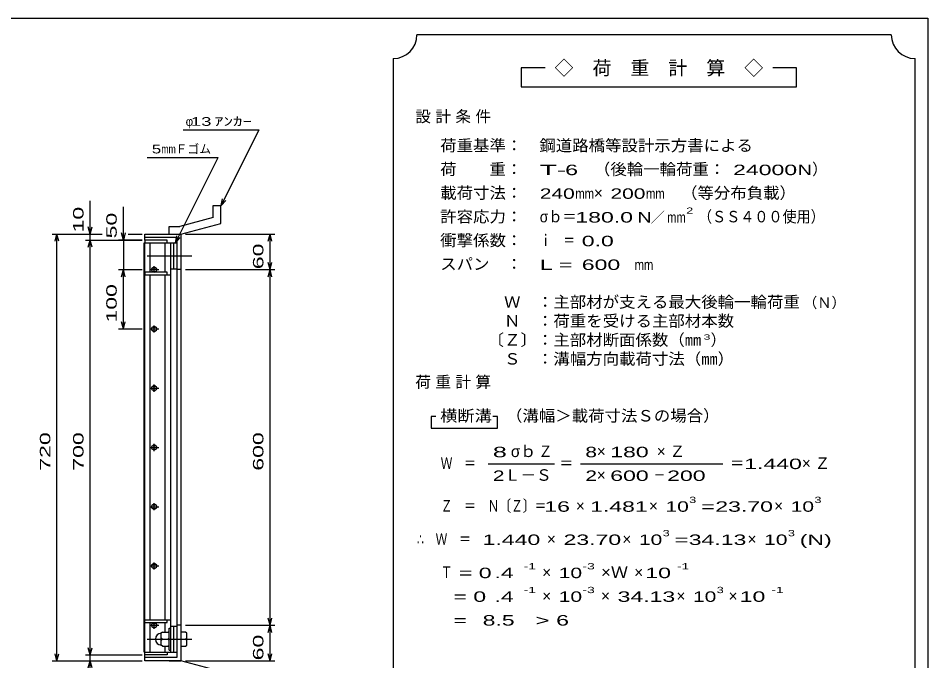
# Model space of a CAD drawing. Units: millimetres, scale not verified. Extents: x -1456 to 1385, y -1026 to 843.
# Drawn here: x -149 to 1385, y -242 to 843 of the extents above; entities that cross this region are included whole.
import ezdxf
from ezdxf.enums import TextEntityAlignment as Align

# ---------------------------------------------------------------- set-up
doc = ezdxf.new("R2010")
doc.units = ezdxf.units.MM
doc.header["$LTSCALE"] = 8
doc.linetypes.add('CHAIN', pattern=[18.5, 12, -1.5, 3.5, -1.5])
for name, color, linetype, lineweight in [('0_2', 150, 'Continuous', 25), ('16', 3, 'Continuous', 25), ('19', 6, 'Continuous', 25), ('22', 4, 'Continuous', 25), ('24', 2, 'Continuous', 25)]:
    doc.layers.add(name, color=color, linetype=linetype, lineweight=lineweight)
doc.styles.add('ベクトル', font='')
doc.styles.get('ベクトル').set_extended_font_data('ベクトル')

msp = doc.modelspace()

# ---------------------------------------------------------------- linework, layer by layer
at = {"layer": '0_2'}
for p, q in [((-1383.2, 842.8), (1384.8, 842.8)), ((1384.8, 842.8), (1384.8, -917.2))]:
    msp.add_line(p, q, dxfattribs=at)
at = {"layer": '16'}
for p, q in [((63.3, -227), (63.3, 464)), ((63.3, 464), (64, 464)), ((102, 468.5), (64, 468.5)), ((64, 468.5), (64, 464)), ((64, 464), (102, 464)), ((64, -227), (64, 464)), ((64, 464), (108, 464)), ((73.5, 414), (73.5, 464)), ((98.5, 414), (98.5, 464)), ((102, 464), (102, 468.5)), ((108, -227), (108, 464)), ((108, 464), (113, 464)), ((113, 420), (113, 464)), ((113, 464), (119, 464)), ((119, 420), (119, 464)), ((72, 418.5), (88, 418.5)), ((78, 421.5), (82, 421.5)), ((78, 415.5), (82, 415.5)), ((80, 414), (80, 424.5)), ((108, 420), (113, 420)), ((113, 420), (119, 420)), ((64, 414), (64, 409.5)), ((102, 414), (64, 414)), ((64, 409.5), (108, 409.5)), ((73.5, -172.5), (73.5, 409.5)), ((98.5, -172.5), (98.5, 409.5)), ((102, 409.5), (102, 414)), ((80, 312.5), (80, 324.5)), ((72, 318.5), (88, 318.5)), ((78, 321.5), (82, 321.5)), ((78, 315.5), (82, 315.5)), ((72, 218.5), (88, 218.5)), ((78, 221.5), (82, 221.5)), ((78, 215.5), (82, 215.5)), ((80, 212.5), (80, 224.5)), ((80, 112.5), (80, 124.5)), ((72, 118.5), (88, 118.5)), ((78, 121.5), (82, 121.5)), ((78, 115.5), (82, 115.5)), ((72, 18.5), (88, 18.5)), ((78, 21.5), (82, 21.5)), ((78, 15.5), (82, 15.5)), ((80, 12.5), (80, 24.5)), ((80, -87.5), (80, -75.5)), ((72, -81.5), (88, -81.5)), ((78, -78.5), (82, -78.5)), ((78, -84.5), (82, -84.5)), ((64, -177), (64, -172.5)), ((64, -172.5), (108, -172.5)), ((64, -177), (102, -177)), ((72, -181.5), (88, -181.5)), ((73.5, -227), (73.5, -177)), ((78, -178.5), (82, -178.5)), ((80, -187.5), (80, -177)), ((98.5, -192), (98.5, -177)), ((102, -177), (102, -172.5)), ((108, -183), (113, -183)), ((113, -227), (113, -183)), ((113, -183), (119, -183)), ((119, -227), (119, -183)), ((78, -184.5), (82, -184.5)), ((94, -193), (92, -195)), ((92, -215), (92, -195)), ((94, -193), (103, -193)), ((105, -195), (103, -193)), ((105, -223.5), (105, -186.5)), ((105, -186.5), (108, -186.5)), ((108, -223.5), (108, -186.5)), ((94, -205), (92, -203)), ((94, -205), (92, -207)), ((94, -205), (103, -205)), ((103, -205), (105, -203)), ((105, -207), (103, -205)), ((63.3, -227), (64, -227)), ((64, -227), (102, -227)), ((64, -231.5), (64, -227)), ((64, -227), (108, -227)), ((94, -217), (92, -215)), ((94, -217), (103, -217)), ((98.5, -227), (98.5, -218)), ((102, -227), (102, -231.5)), ((103, -217), (105, -215)), ((105, -223.5), (108, -223.5)), ((108, -227), (113, -227)), ((113, -227), (119, -227)), ((102, -231.5), (64, -231.5))]:
    msp.add_line(p, q, dxfattribs=at)
at = {"layer": '16', "linetype": 'CHAIN'}
for p, q in [((68.4, 442), (143.4, 442)), ((68.4, -205), (143.4, -205))]:
    msp.add_line(p, q, dxfattribs=at)
at = {"layer": '16'}
for centre, radius, start, end in [((78, 418.5), 3, 90, 270), ((80, 418.5), 4, 46.6, 133.4), ((80, 418.5), 4, 226.6, 313.4), ((82, 418.5), 3, 270, 90), ((80, 318.5), 4, 46.6, 133.4), ((78, 318.5), 3, 90, 270), ((80, 318.5), 4, 226.6, 313.4), ((82, 318.5), 3, 270, 90), ((78, 218.5), 3, 90, 270), ((80, 218.5), 4, 46.6, 133.4), ((80, 218.5), 4, 226.6, 313.4), ((82, 218.5), 3, 270, 90), ((78, 118.5), 3, 90, 270), ((80, 118.5), 4, 46.6, 133.4), ((80, 118.5), 4, 226.6, 313.4), ((82, 118.5), 3, 270, 90), ((78, 18.5), 3, 90, 270), ((80, 18.5), 4, 46.6, 133.4), ((80, 18.5), 4, 226.6, 313.4), ((82, 18.5), 3, 270, 90), ((78, -81.5), 3, 90, 270), ((80, -81.5), 4, 46.6, 133.4), ((80, -81.5), 4, 226.6, 313.4), ((82, -81.5), 3, 270, 90), ((78, -181.5), 3, 90, 270), ((80, -181.5), 4, 46.6, 133.4), ((82, -181.5), 3, 270, 90), ((80, -181.5), 4, 226.6, 313.4), ((92, -205), 10, 90, 270)]:
    msp.add_arc(centre, radius, start, end, dxfattribs=at)
at = {"layer": '19'}
for p, q in [((179.6, 526.6), (192.6, 526.6)), ((179.6, 506.6), (179.6, 526.6)), ((192.6, 496.6), (192.6, 526.6)), ((179.6, 506.6), (123.3, 491.5)), ((105, 491.5), (123.3, 491.5)), ((105, 478.5), (105, 491.5)), ((125, 478.5), (192.6, 496.6)), ((64, 468.5), (64, 478.5)), ((64, 478.5), (125, 478.5)), ((105, 478.5), (125, 478.5)), ((125, 478.5), (125, -241.5)), ((119, 472.5), (64, 472.5)), ((119, -235.5), (119, 472.5)), ((125, 418.5), (119, 418.5)), ((125, -181.5), (119, -181.5)), ((133, -193), (125, -193)), ((125, -193), (125, -217)), ((135, -195), (133, -193)), ((135, -215), (135, -195)), ((125, -205), (133, -205)), ((135, -203), (133, -205)), ((133, -205), (135, -207)), ((125, -217), (133, -217)), ((133, -217), (135, -215)), ((64, -241.5), (64, -231.5)), ((64, -235.5), (119, -235.5)), ((125, -241.5), (64, -241.5)), ((105, -241.5), (125, -241.5)), ((192.6, -259.6), (125, -241.5))]:
    msp.add_line(p, q, dxfattribs=at)
at = {"layer": '22'}
for p, q in [((129, 654.5), (257, 654.5)), ((193, 526.5), (257, 654.5)), ((68, 608), (188, 608)), ((116, 464), (188, 608)), ((193, 526.5), (195.4, 538.2)), ((-28, 478.5), (-28, 534.5)), ((28, 468.5), (28, 524.5)), ((193, 526.5), (201, 535.3)), ((-92, 478.5), (-8, 478.5)), ((-87.2, 466.5), (-84, 478.5)), ((-80.8, 466.5), (-84, 478.5)), ((-84, -241.5), (-84, 478.5)), ((-36, 478.5), (-8, 478.5)), ((-28, 478.5), (-31.2, 490.5)), ((-28, 478.5), (-24.8, 490.5)), ((-28, 468.5), (-28, 478.5)), ((28, 468.5), (24.8, 480.5)), ((31.2, 480.5), (28, 468.5)), ((36, 478.5), (60, 478.5)), ((36, 478.5), (60, 478.5)), ((116, 464), (118.4, 475.7)), ((133, 478.5), (283.4, 478.5)), ((272.2, 466.5), (275.4, 478.5)), ((278.6, 466.5), (275.4, 478.5)), ((275.4, 418.5), (275.4, 478.5)), ((-36, 468.5), (60, 468.5)), ((-31.2, 456.5), (-28, 468.5)), ((-24.8, 456.5), (-28, 468.5)), ((-28, -231.5), (-28, 468.5)), ((60, 468.5), (20, 468.5)), ((28, 468.5), (28, 418.5)), ((116, 464), (124, 472.8)), ((275.4, 418.5), (272.2, 430.5)), ((275.4, 418.5), (278.6, 430.5)), ((20, 418.5), (60, 418.5)), ((24.8, 406.5), (28, 418.5)), ((31.2, 406.5), (28, 418.5)), ((28, 318.5), (28, 418.5)), ((133, 418.5), (283.4, 418.5)), ((272.2, 406.5), (275.4, 418.5)), ((278.6, 406.5), (275.4, 418.5)), ((275.4, -181.5), (275.4, 418.5)), ((28, 318.5), (24.8, 330.5)), ((28, 318.5), (31.2, 330.5)), ((20, 318.5), (60, 318.5)), ((133, -181.5), (283.4, -181.5)), ((275.4, -181.5), (272.2, -169.5)), ((272.2, -193.5), (275.4, -181.5)), ((275.4, -181.5), (278.6, -169.5)), ((278.6, -193.5), (275.4, -181.5)), ((275.4, -241.5), (275.4, -181.5)), ((-84, -241.5), (-87.2, -229.5)), ((-84, -241.5), (-80.8, -229.5)), ((-28, -231.5), (-31.2, -219.5)), ((-28, -231.5), (-24.8, -219.5)), ((275.4, -241.5), (272.2, -229.5)), ((275.4, -241.5), (278.6, -229.5)), ((-92, -241.5), (60, -241.5)), ((-36, -231.5), (60, -231.5)), ((-36, -241.5), (60, -241.5)), ((-31.2, -253.5), (-28, -241.5)), ((-28, -241.5), (-28, -231.5)), ((-24.8, -253.5), (-28, -241.5)), ((-28, -297.5), (-28, -241.5)), ((133, -241.5), (283.4, -241.5))]:
    msp.add_line(p, q, dxfattribs=at)
at = {"layer": '24', "color": 4}
for p, q in [((1323.2, 814.8), (523.2, 814.8)), ((483.2, 774.8), (483.2, -465.2)), ((1363.2, -465.2), (1363.2, 774.8)), ((739.2, 758.8), (699.2, 758.8)), ((699.2, 758.8), (699.2, 726.8)), ((1163.2, 758.8), (1123.2, 758.8)), ((1163.2, 726.8), (1163.2, 758.8)), ((699.2, 726.8), (1163.2, 726.8)), ((555.2, 170.8), (547.2, 170.8)), ((547.2, 170.8), (547.2, 150.8)), ((659.2, 170.8), (651.2, 170.8)), ((659.2, 150.8), (659.2, 170.8)), ((547.2, 150.8), (659.2, 150.8)), ((643.2, 90.8), (755.2, 90.8)), ((799.2, 90.8), (1039.2, 90.8))]:
    msp.add_line(p, q, dxfattribs=at)
for centre, start, end in [((483.2, 814.8), 270, 0), ((1363.2, 814.8), 180, 270)]:
    msp.add_arc(centre, 40, start, end, dxfattribs=at)

# ---------------------------------------------------------------- texts
at = {"layer": '22', "color": 2, "style": 'ベクトル'}
for s, height, width, p in [(' 13 ', 14.66, 1.6, (133, 668.5)), ('ｱﾝｶｰ', 14.66, 1.6, (181, 668.5)), ('5', 14.7, 1.45, (76, 622)), ('mm', 14.66, 0.75, (92, 622))]:
    msp.add_text(s, height=height, dxfattribs=dict(at, width=width)).set_placement(p, align=Align.MIDDLE_LEFT)
for s, height, p in [('φ', 14.7, (133, 668.5)), ('Ｆゴム', 14.66, (116, 622))]:
    msp.add_text(s, height=height, dxfattribs=at).set_placement(p, align=Align.MIDDLE_LEFT)
at = {"layer": '22', "color": 2, "style": 'ベクトル', "width": 1.65}
for s, p in [(' 10 ', (-48, 470.5)), (' 50 ', (8, 460.5)), (' 60 ', (255.4, 408.5)), (' 100 ', (8, 318.5)), (' 720 ', (-104, 68.5)), (' 700 ', (-48, 68.5)), (' 600 ', (255.4, 68.5)), (' 60 ', (255.4, -251.5))]:
    msp.add_text(s, height=17.6, rotation=90, dxfattribs=at).set_placement(p, align=Align.MIDDLE_LEFT)
at = {"layer": '24', "style": 'ベクトル'}
for s, height, p in [('◇\u3000荷\u3000重\u3000計\u3000算\u3000◇', 23.46, (755.2, 758.8)), ('）', 19.4, (1189.6, 588)), ('×', 19.4, (821.6, 548)), ('／', 17.6, (917.2, 506.8)), ('（Ｎ）', 17.6, (1174.4, 362.8)), ('）', 19.4, (1018.4, 300)), ('σｂ', 19.35, (681.6, 112)), ('×', 19.4, (826.4, 112)), ('Ｌ－Ｓ', 19.35, (671.2, 72)), ('×', 19.4, (826.4, 72)), ('×', 19.4, (791.2, 20)), ('×', 19.4, (914.4, 20)), ('×', 19.4, (1125.6, 20)), ('×', 19.4, (742.4, -36)), ('×', 19.4, (869.6, -36)), ('×', 19.4, (1080.8, -36)), ('×', 19.4, (734.4, -92)), ('×', 19.4, (889.6, -92)), ('×', 19.4, (734.4, -132)), ('×', 19.4, (833.6, -132)), ('×', 19.4, (960.8, -132)), ('×', 19.4, (1048.8, -132))]:
    msp.add_text(s, height=height, dxfattribs=at).set_placement(p, align=Align.MIDDLE_LEFT)
for s, height, width, p in [('荷重基準：\u3000', 19.35, 1.05, (562.4, 628)), ('鋼道路橋等設計示方書による', 19.35, 1.05, (729.6, 628)), ('荷\u3000\u3000重：\u3000', 19.35, 1.05, (562.4, 588)), ('（後輪一輪荷重：', 19.35, 1.05, (821.6, 588)), ('T-', 17.6, 2, (730.4, 586.8)), (' 6 ', 17.6, 1.65, (762.4, 586.8)), (' 24000', 17.6, 1.65, (1045.6, 586.8)), ('N', 17.6, 1.4, (1165.6, 586.8)), ('載荷寸法：\u3000', 19.35, 1.05, (562.4, 548)), ('240', 17.6, 1.5, (730.4, 546.8)), ('200', 17.6, 1.5, (849.6, 546.8)), ('\u3000（等分布負載）', 19.35, 1.05, (940.8, 548)), ('mm', 17.6, 0.8, (790.4, 546.8)), ('mm', 17.6, 0.8, (909.6, 546.8)), ('2', 10.6, 1.5, (977.2, 518)), ('許容応力：\u3000', 19.35, 1.05, (562.4, 508)), ('σｂ＝', 19.35, 0.9, (730.4, 508)), ('180.0', 17.6, 1.65, (790.4, 506.8)), ('N', 17.6, 1.4, (895.2, 506.8)), ('mm', 17.6, 0.8, (945.2, 506.8)), ('（ＳＳ４００使用）', 19.35, 0.9, (997.2, 508)), ('衝撃係数：\u3000', 19.35, 1.05, (562.4, 468)), ('ｉ\u3000＝', 19.35, 0.75, (730.4, 468)), (' 0.0', 17.6, 1.65, (790.4, 466.8)), ('スパン\u3000：\u3000', 19.35, 1.05, (562.4, 428)), ('L =', 17.6, 1.65, (730.4, 426.8)), (' 600 ', 17.6, 1.65, (790.4, 426.8)), ('mm', 17.6, 0.8, (890.4, 426.8)), ('\u3000Ｗ\u3000：主部材が支える最大後輪一輪荷重', 19.35, 1.05, (642.4, 364)), ('\u3000Ｎ\u3000：荷重を受ける主部材本数', 19.35, 1.05, (642.4, 332)), ('〔Ｚ〕：主部材断面係数（㎜', 19.35, 1.05, (642.4, 300)), ('3', 8.8, 1.8, (1006.4, 304.8)), ('\u3000Ｓ\u3000：溝幅方向載荷寸法（㎜）', 19.35, 1.05, (642.4, 268)), ('横断溝', 19.35, 1.1, (562.4, 172)), ('\u3000（溝幅＞載荷寸法Ｓの場合）', 19.35, 1.05, (645.6, 172)), ('8', 17.6, 1.8, (651.2, 110.8)), ('Ｚ', 19.4, 0.9, (728, 112)), ('8', 17.6, 1.5, (807.2, 110.8)), (' 180 ', 17.6, 1.65, (838.4, 110.8)), ('Ｗ\u3000＝', 19.35, 0.75, (563.2, 92)), ('＝', 19.4, 0.9, (763.2, 92)), ('＝', 19.4, 0.9, (1051.2, 92)), ('1.440', 17.6, 1.65, (1075.2, 90.8)), ('2', 17.6, 1.5, (651.2, 70.8)), ('2', 17.6, 1.5, (807.2, 70.8)), (' 600 ', 17.6, 1.65, (838.4, 70.8)), (' 200 ', 17.6, 1.65, (934.4, 70.8)), ('－', 19.4, 0.75, (922.4, 72)), ('Ｚ\u3000＝\u3000Ｎ〔Ｚ〕＝', 19.35, 0.75, (563.2, 20)), ('3', 10.6, 1.5, (982.4, 30)), ('3', 10.6, 1.5, (1193.6, 30)), (' 16 ', 17.6, 1.65, (727.2, 18.8)), ('1.481', 17.6, 1.65, (815.2, 18.8)), ('10', 17.6, 1.5, (942.4, 18.8)), ('=', 17.6, 1.7, (1002.4, 18.8)), ('23.70', 17.6, 1.65, (1026.4, 18.8)), ('10', 17.6, 1.5, (1153.6, 18.8)), ('∴\u3000Ｗ\u3000＝', 19.35, 0.75, (523.2, -36)), (' 1.440', 17.6, 1.65, (623.2, -37.2)), ('23.70', 17.6, 1.65, (770.4, -37.2)), ('10', 17.6, 1.5, (897.6, -37.2)), ('3', 10.6, 1.5, (937.6, -26)), ('34.13', 17.6, 1.65, (981.6, -37.2)), ('10', 17.6, 1.5, (1108.8, -37.2)), ('3', 10.6, 1.5, (1148.8, -26)), ('(N)', 17.6, 1.65, (1168.8, -37.2)), ('=', 17.6, 1.7, (957.6, -37.2)), ('-3', 10.56, 1.65, (802.4, -82)), ('Ｔ', 19.4, 0.75, (563.2, -92)), (' = 0', 17.6, 1.65, (583.2, -93.2)), (' .4 ', 17.6, 1.65, (643.2, -93.2)), ('-1', 10.56, 1.65, (703.2, -82)), ('10', 17.6, 1.5, (762.4, -93.2)), ('×Ｗ', 19.35, 1.1, (833.6, -92)), (' 10 ', 17.6, 1.65, (897.6, -93.2)), ('-1', 10.56, 1.65, (961.6, -82)), ('-1', 10.56, 1.65, (703.2, -122)), ('-3', 10.56, 1.65, (802.4, -122)), ('3', 10.6, 1.5, (1028.8, -122)), ('-1', 10.56, 1.65, (1120.8, -122)), ('  = 0', 17.6, 1.65, (563.2, -133.2)), (' .4 ', 17.6, 1.65, (643.2, -133.2)), ('10', 17.6, 1.5, (762.4, -133.2)), ('34.13', 17.6, 1.65, (861.6, -133.2)), ('10', 17.6, 1.5, (988.8, -133.2)), (' 10 ', 17.6, 1.65, (1056.8, -133.2)), (' 8.5', 17.6, 1.65, (623.2, -173.2)), ('>', 17.6, 1.7, (723.2, -173.2)), (' 6 ', 17.6, 1.65, (747.2, -173.2)), ('  =', 17.6, 1.65, (563.2, -173.2))]:
    msp.add_text(s, height=height, dxfattribs=dict(at, width=width)).set_placement(p, align=Align.MIDDLE_LEFT)
at = {"layer": '24', "char_height": 19.35, "attachment_point": 4, "style": 'ベクトル'}
for s, insert in [('\\T1.28;設計条件', (520.4, 676)), ('\\T1.28;荷重計算', (520.4, 228)), ('\\T1.42;×Ｚ', (927.6, 112)), ('\\T1.42;×Ｚ', (1172.4, 92))]:
    msp.add_mtext(s, dxfattribs=dict(at, insert=insert))

doc.saveas('drawing.dxf')
